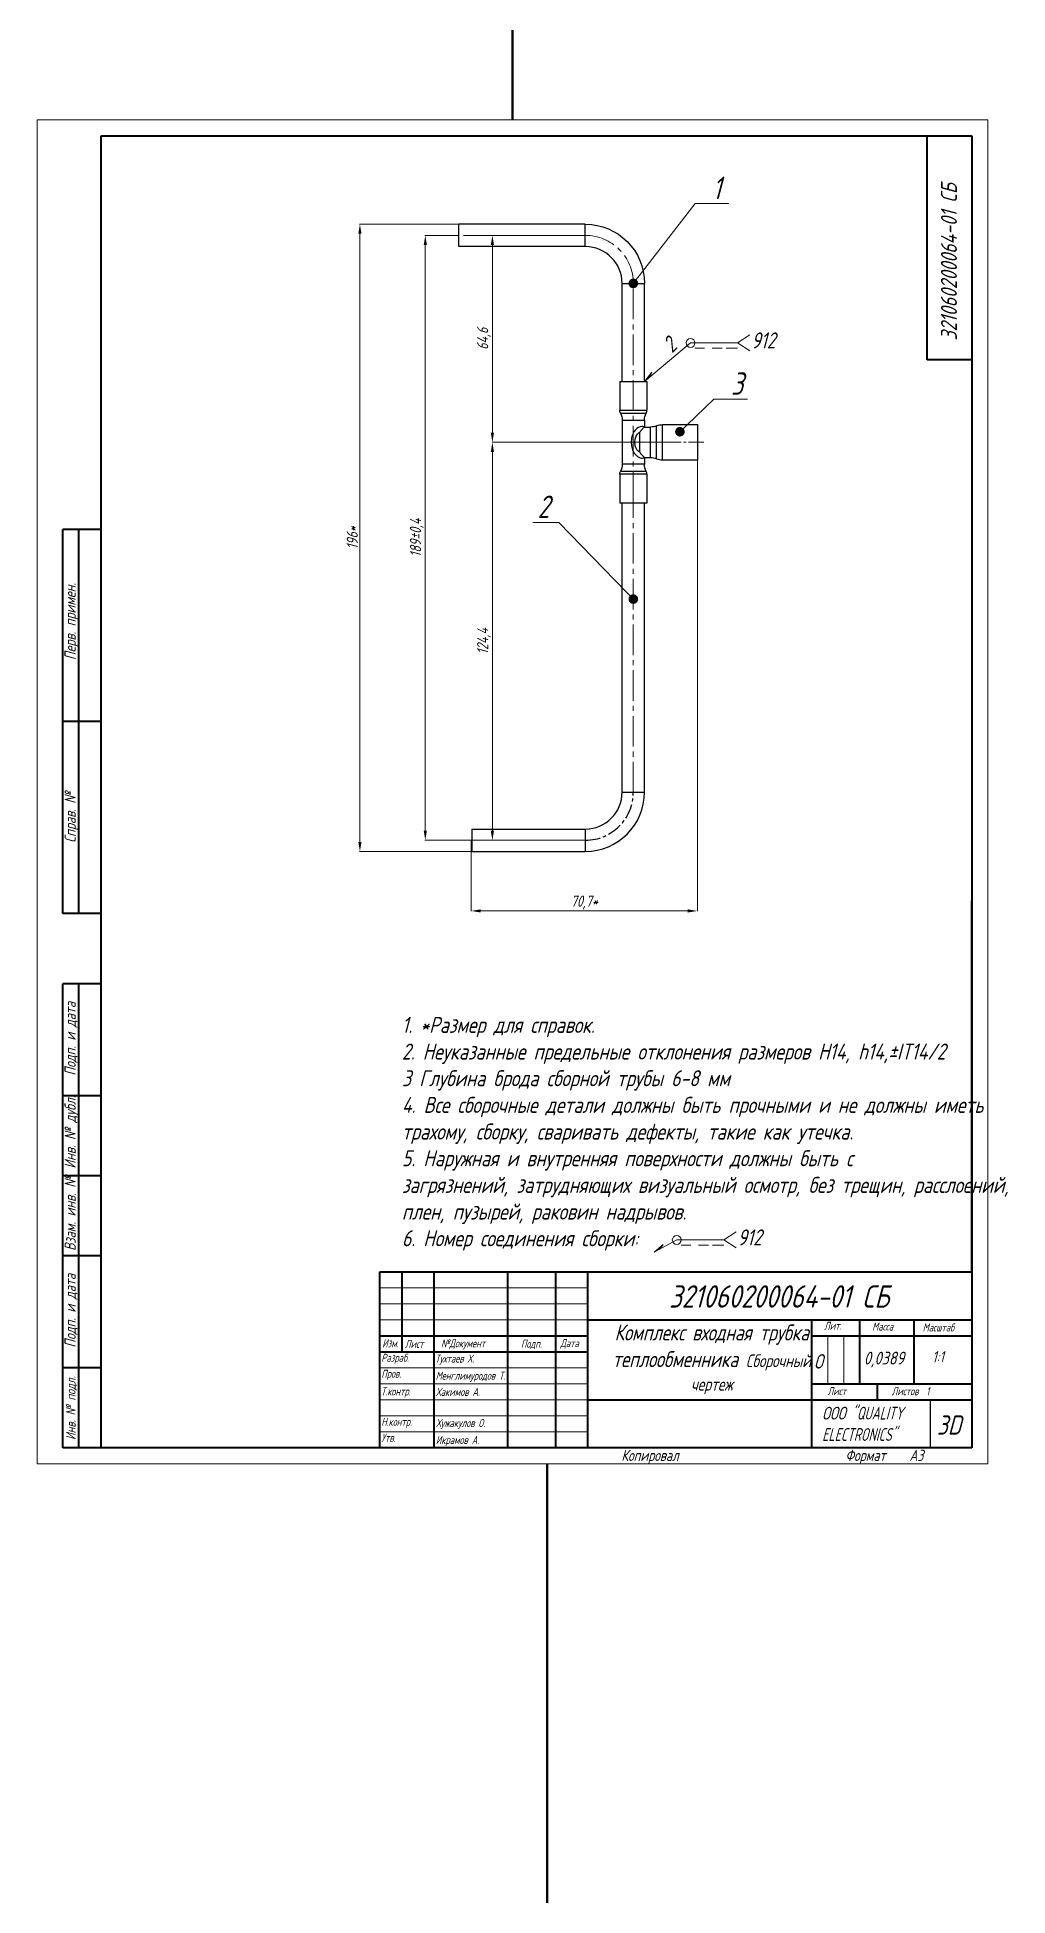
# Model space of a CAD drawing. Header units: millimetres. Extents: x 937859 to 970574, y 987894 to 996517.
# Drawn here: x 943164 to 943468, y 990956 to 991537 of the extents above; entities that cross this region are included whole.
import ezdxf
from ezdxf import colors
from ezdxf.entities.mleader import LeaderData, LeaderLine
from ezdxf.math import Vec2, Vec3

# ---------------------------------------------------------------- set-up
doc = ezdxf.new("R2010")
doc.units = ezdxf.units.MM
doc.header["$LTSCALE"] = 0.5
for name, pattern in [('CENTER', [0.6, 0.375, -0.075, 0.075, -0.075]), ('CENTER2', [28.575, 19.05, -3.175, 3.175, -3.175]), ('K5LT_BASIC', [0]), ('K5LT_THIN', [0])]:
    doc.linetypes.add(name, pattern=pattern)
for name, color, linetype, lineweight in [('MD_Visible', 7, 'Continuous', 25), ('MD_Visible Narrow', 7, 'Continuous', 25), ('MD_Видимые', 7, 'Continuous', 25), ('MD_Видимые тонкие', 7, 'Continuous', 35)]:
    doc.layers.add(name, color=color, linetype=linetype, lineweight=lineweight)
doc.layers.add('Системный слой', color=7, linetype='Continuous')
doc.styles.add('321060200064-01', font='GOST_A.TTF', dxfattribs={"width": 0.96, "oblique": 15, "height": 3.5})
doc.styles.add('A3', font='GOST_A.TTF', dxfattribs={"width": 0.955, "oblique": 15, "height": 2.5})
doc.styles.add('GOST type A', font='GOST_A.TTF', dxfattribs={"oblique": 15, "height": 4})
doc.styles.add('KTEXTSTYLE', font='GOST_A.TTF', dxfattribs={"width": 0.96, "oblique": 15, "height": 8})
doc.styles.add('Shassi 18V1', font='GOST_A.TTF', dxfattribs={"width": 0.955, "oblique": 15, "height": 16})
doc.styles.add('SPRKN023066', font='GOST_A.TTF', dxfattribs={"width": 0.955, "oblique": 15, "height": 12})
doc.styles.get("Standard").update_dxf_attribs({"font": 'GOST_A.TTF', "oblique": 15})
doc.dimstyles.new('321060200064-01', dxfattribs={"dimtxt": 3.5, "dimasz": 3, "dimexe": 0.1, "dimexo": 0, "dimtad": 1, "dimtoh": 1, "dimtxsty": '321060200064-01', "dimcen": 2.5, "dimadec": 0, "dimazin": 0, "dimtfac": 1, "dimtmove": 0, "dimatfit": 3, "dimfxl": 1, "dimlwd": 9, "dimlwe": 9, "dimarcsym": 0})

# ---------------------------------------------------------------- blocks, each defined once
blk = doc.blocks.new('*U685')
at = {"color": 0, "linetype": 'CENTER2', "lineweight": 5, "transparency": 16777216}
blk.add_line((0, -45.19), (0, 45.45), dxfattribs=at)
blk = doc.blocks.new('*U686')
at = {"color": 0, "linetype": 'CENTER2', "lineweight": 5, "transparency": 16777216}
blk.add_line((-17.93, 0), (17.79, 0), dxfattribs=at)
blk = doc.blocks.new('*D693')
at = {"color": 0, "lineweight": 9, "ltscale": 0.5, "transparency": 16777216}
for p, q in [((943296.12, 991474.59), (943285.53, 991474.59)), ((943285.63, 991471.59), (943285.63, 991288.59)), ((943299.94, 991285.59), (943285.53, 991285.59))]:
    blk.add_line(p, q, dxfattribs=at)
at = {"color": 0, "ltscale": 0.5, "transparency": 16777216}
for points in [[(943285.13, 991471.59), (943286.13, 991471.59), (943285.63, 991474.59)], [(943285.13, 991288.59), (943286.13, 991288.59), (943285.63, 991285.59)]]:
    blk.add_solid(points, dxfattribs=at)
at = {"layer": 'Defpoints', "color": 0, "ltscale": 0.5, "transparency": 16777216}
for p in [(943296.12, 991474.59), (943285.63, 991285.59), (943299.94, 991285.59)]:
    blk.add_point(p, dxfattribs=at)
at = {"color": 0, "lineweight": 5, "ltscale": 0.5, "transparency": 16777216, "insert": (943282.99, 991380.09), "char_height": 3.5, "attachment_point": 5, "rotation": 90, "style": '321060200064-01'}
blk.add_mtext('189%%P0,4', dxfattribs=at)
blk = doc.blocks.new('*D694')
at = {"color": 0, "lineweight": 9, "ltscale": 0.5, "transparency": 16777216}
for p, q in [((943335.62, 991474.59), (943306.49, 991474.59)), ((943306.59, 991412.96), (943306.59, 991471.59)), ((943363.31, 991409.96), (943306.49, 991409.96))]:
    blk.add_line(p, q, dxfattribs=at)
at = {"color": 0, "ltscale": 0.5, "transparency": 16777216}
for points in [[(943306.09, 991471.59), (943307.09, 991471.59), (943306.59, 991474.59)], [(943306.09, 991412.96), (943307.09, 991412.96), (943306.59, 991409.96)]]:
    blk.add_solid(points, dxfattribs=at)
at = {"layer": 'Defpoints', "color": 0, "ltscale": 0.5, "transparency": 16777216}
for p in [(943306.59, 991474.59), (943335.62, 991474.59), (943363.31, 991409.96)]:
    blk.add_point(p, dxfattribs=at)
at = {"color": 0, "lineweight": 5, "ltscale": 0.5, "transparency": 16777216, "insert": (943303.95, 991442.28), "char_height": 3.5, "attachment_point": 5, "rotation": 90, "style": '321060200064-01'}
blk.add_mtext('64,6', dxfattribs=at)
blk = doc.blocks.new('*D717')
at = {"color": 0, "lineweight": 9, "ltscale": 0.5, "transparency": 16777216}
for p, q in [((943370.62, 991409.96), (943370.62, 991263.4)), ((943299.94, 991285.59), (943299.94, 991263.4)), ((943302.94, 991263.5), (943367.62, 991263.5))]:
    blk.add_line(p, q, dxfattribs=at)
at = {"color": 0, "ltscale": 0.5, "transparency": 16777216}
for points in [[(943302.94, 991264), (943302.94, 991263), (943299.94, 991263.5)], [(943367.62, 991264), (943367.62, 991263), (943370.62, 991263.5)]]:
    blk.add_solid(points, dxfattribs=at)
at = {"layer": 'Defpoints', "color": 0, "ltscale": 0.5, "transparency": 16777216}
for p in [(943370.62, 991409.96), (943299.94, 991285.59), (943370.62, 991263.5)]:
    blk.add_point(p, dxfattribs=at)
at = {"color": 0, "lineweight": 5, "ltscale": 0.5, "transparency": 16777216, "insert": (943335.28, 991266.14), "char_height": 3.5, "attachment_point": 5, "style": '321060200064-01'}
blk.add_mtext('70,7*', dxfattribs=at)
blk = doc.blocks.new('_Dot')
at = {"color": 0, "linetype": 'ByBlock', "lineweight": -2}
blk.add_line((-0.5, 0), (-1, 0), dxfattribs=at)
at = {"color": 0, "linetype": 'ByBlock', "const_width": 0.5}
blk.add_lwpolyline([(-0.25, 0, 1), (0.25, 0, 1)], format="xyb", close=True, dxfattribs=at)
blk = doc.blocks.new('*D718')
at = {"color": 0, "lineweight": 9, "ltscale": 0.5, "transparency": 16777216}
for p, q in [((943359.78, 991409.96), (943306.49, 991409.96)), ((943306.59, 991406.96), (943306.59, 991288.59)), ((943335.62, 991285.59), (943306.49, 991285.59))]:
    blk.add_line(p, q, dxfattribs=at)
at = {"color": 0, "ltscale": 0.5, "transparency": 16777216}
for points in [[(943306.09, 991406.96), (943307.09, 991406.96), (943306.59, 991409.96)], [(943306.09, 991288.59), (943307.09, 991288.59), (943306.59, 991285.59)]]:
    blk.add_solid(points, dxfattribs=at)
at = {"layer": 'Defpoints', "color": 0, "ltscale": 0.5, "transparency": 16777216}
for p in [(943359.78, 991409.96), (943306.59, 991285.59), (943335.62, 991285.59)]:
    blk.add_point(p, dxfattribs=at)
at = {"color": 0, "lineweight": 5, "ltscale": 0.5, "transparency": 16777216, "insert": (943303.95, 991347.78), "char_height": 3.5, "attachment_point": 5, "rotation": 90, "style": '321060200064-01'}
blk.add_mtext('124,4', dxfattribs=at)
blk = doc.blocks.new('*D728')
at = {"color": 0, "lineweight": 9, "ltscale": 0.5, "transparency": 16777216}
for p, q in [((943296.12, 991478.09), (943265.1, 991478.09)), ((943265.2, 991475.09), (943265.2, 991285.09)), ((943300.12, 991282.09), (943265.1, 991282.09))]:
    blk.add_line(p, q, dxfattribs=at)
at = {"color": 0, "ltscale": 0.5, "transparency": 16777216}
for points in [[(943264.7, 991475.09), (943265.7, 991475.09), (943265.2, 991478.09)], [(943264.7, 991285.09), (943265.7, 991285.09), (943265.2, 991282.09)]]:
    blk.add_solid(points, dxfattribs=at)
at = {"layer": 'Defpoints', "color": 0, "ltscale": 0.5, "transparency": 16777216}
for p in [(943296.12, 991478.09), (943265.2, 991282.09), (943300.12, 991282.09)]:
    blk.add_point(p, dxfattribs=at)
at = {"color": 0, "lineweight": 5, "ltscale": 0.5, "transparency": 16777216, "insert": (943262.82, 991380.09), "char_height": 3.5, "attachment_point": 5, "rotation": 90, "style": '321060200064-01'}
blk.add_mtext('196*', dxfattribs=at)

msp = doc.modelspace()

# ---------------------------------------------------------------- hatches: boundary and pattern name
at = {"lineweight": 5, "ltscale": 0.5}
h = msp.add_hatch(color=256, dxfattribs=at)
h.dxf.hatch_style = 1
h.paths.add_polyline_path([(943356.364, 991431.825), (943354.117, 991428.959), (943355.752, 991430.331)])
h = msp.add_hatch(color=256, dxfattribs=at)
h.dxf.hatch_style = 1
h.paths.add_polyline_path([(943359.916, 991159.214), (943357.149, 991156.846), (943359.022, 991157.869)])

# ---------------------------------------------------------------- linework, layer by layer
at = {"color": 3, "lineweight": 90}
msp.add_line((943312.879, 992509.727), (943312.879, 991510.675), dxfattribs=at)
at = {"color": 0, "linetype": 'K5LT_THIN', "lineweight": 18}
for p, q in [((943164.379, 991090.675), (943164.379, 991510.675)), ((943164.379, 991510.675), (943461.379, 991510.675)), ((943461.379, 991510.675), (943461.379, 991090.675)), ((943271.379, 991145.675), (943336.379, 991145.675)), ((943271.379, 991140.675), (943336.379, 991140.675)), ((943271.379, 991135.675), (943336.379, 991135.675)), ((943411.344, 991115.675), (943411.344, 991130.675)), ((943416.362, 991115.675), (943416.362, 991130.675)), ((943271.379, 991120.675), (943336.379, 991120.675)), ((943271.379, 991115.675), (943336.379, 991115.675)), ((943271.379, 991110.675), (943336.379, 991110.675)), ((943271.379, 991105.675), (943336.379, 991105.675)), ((943271.379, 991100.675), (943336.379, 991100.675)), ((943461.379, 991090.675), (943164.379, 991090.675))]:
    msp.add_line(p, q, dxfattribs=at)
at = {"color": 0, "linetype": 'K5LT_BASIC', "lineweight": 40}
for p, q in [((943184.379, 991095.675), (943184.379, 991505.675)), ((943184.379, 991505.675), (943456.379, 991505.675)), ((943442.379, 991435.675), (943442.379, 991505.675)), ((943456.379, 991505.675), (943456.379, 991095.675)), ((943456.379, 991435.675), (943442.379, 991435.675)), ((943172.379, 991262.675), (943172.379, 991382.675)), ((943184.379, 991382.675), (943172.379, 991382.675)), ((943177.379, 991262.675), (943177.379, 991382.675)), ((943184.379, 991322.675), (943172.379, 991322.675)), ((943184.379, 991262.675), (943172.379, 991262.675)), ((943172.379, 991095.675), (943172.379, 991240.675)), ((943184.379, 991240.675), (943172.379, 991240.675)), ((943177.379, 991095.675), (943177.379, 991240.675)), ((943184.379, 991205.675), (943172.379, 991205.675)), ((943184.379, 991180.675), (943172.379, 991180.675)), ((943184.379, 991155.675), (943172.379, 991155.675)), ((943271.379, 991150.675), (943456.379, 991150.675)), ((943271.379, 991095.675), (943271.379, 991150.675)), ((943278.379, 991125.675), (943278.379, 991150.675)), ((943288.379, 991095.675), (943288.379, 991150.675)), ((943311.379, 991095.675), (943311.379, 991150.675)), ((943326.379, 991095.675), (943326.379, 991150.675)), ((943336.379, 991095.675), (943336.379, 991150.675)), ((943271.379, 991130.675), (943336.379, 991130.675)), ((943336.379, 991135.675), (943456.379, 991135.675)), ((943406.379, 991095.675), (943406.379, 991135.675)), ((943406.379, 991130.675), (943421.379, 991130.675)), ((943421.379, 991115.675), (943421.379, 991135.675)), ((943421.379, 991130.675), (943456.379, 991130.675)), ((943438.379, 991115.675), (943438.379, 991135.675)), ((943271.379, 991125.675), (943336.379, 991125.675)), ((943184.379, 991120.675), (943172.379, 991120.675)), ((943406.379, 991115.675), (943456.379, 991115.675)), ((943426.954, 991110.675), (943426.954, 991115.675)), ((943336.379, 991110.675), (943406.379, 991110.675)), ((943406.379, 991110.675), (943456.379, 991110.675)), ((943184.379, 991095.675), (943172.379, 991095.675)), ((943456.379, 991095.675), (943184.379, 991095.675))]:
    msp.add_line(p, q, dxfattribs=at)
at = {"lineweight": 9, "ltscale": 0.5}
for p, q in [((943369.877, 991439.385), (943372.857, 991439.385)), ((943375.217, 991439.385), (943378.411, 991439.385)), ((943379.627, 991439.385), (943383.155, 991439.385)), ((943365.598, 991159.075), (943368.578, 991159.075)), ((943370.938, 991159.075), (943374.132, 991159.075)), ((943375.348, 991159.075), (943378.876, 991159.075))]:
    msp.add_line(p, q, dxfattribs=at)
at = {"lineweight": 5, "ltscale": 0.5}
for p, q in [((943356.364, 991431.825), (943355.752, 991430.331)), ((943359.916, 991159.214), (943359.022, 991157.869))]:
    msp.add_line(p, q, dxfattribs=at)
at = {"linetype": 'CENTER2', "lineweight": 5, "ltscale": 0.5}
msp.add_line((943372.66, 991409.959), (943348.66, 991409.959), dxfattribs=at)
at = {"color": 0}
msp.add_line((943443.311, 991110.675), (943443.311, 991095.675), dxfattribs=at)
at = {"color": 1, "lineweight": 70}
msp.add_line((943323.711, 991090.675), (943323.711, 990845.268), dxfattribs=at)
at = {"linetype": 'CENTER', "lineweight": 25, "ltscale": 25}
msp.add_arc((943335.617, 991300.594), 15, 270.167725, 0, dxfattribs=at)
at = {"layer": 'MD_Visible', "linetype": 'CENTER2', "lineweight": 9, "extrusion": (0, 1, 0)}
for p, q in [((943335.617, 991474.593), (943291.808, 991474.593)), ((943350.617, 991391.231), (943350.617, 991459.593))]:
    msp.add_line(p, q, dxfattribs=at)
at = {"layer": 'MD_Visible', "extrusion": (0, 1, 0)}
for p, q in [((943296.117, 991471.093), (943296.117, 991478.093)), ((943335.617, 991478.093), (943296.117, 991478.093)), ((943335.617, 991471.093), (943296.117, 991471.093)), ((943347.117, 991428.959), (943347.117, 991459.593)), ((943354.117, 991428.959), (943354.117, 991459.593)), ((943346.367, 991428.959), (943350.617, 991428.959)), ((943346.367, 991428.959), (943346.367, 991419.978)), ((943350.617, 991428.959), (943354.867, 991428.959)), ((943354.867, 991428.959), (943354.867, 991419.978)), ((943347.117, 991416.825), (943347.117, 991403.093)), ((943354.117, 991416.825), (943354.117, 991414.719)), ((943359.783, 991415.469), (943370.617, 991415.469)), ((943370.617, 991415.469), (943370.617, 991404.449)), ((943354.117, 991414.719), (943355.983, 991414.719)), ((943354.117, 991405.199), (943355.983, 991405.199)), ((943354.117, 991405.199), (943354.117, 991403.093)), ((943359.783, 991404.449), (943370.617, 991404.449)), ((943346.367, 991399.941), (943346.367, 991390.959)), ((943354.867, 991399.941), (943354.867, 991390.959)), ((943350.617, 991390.959), (943346.367, 991390.959)), ((943354.867, 991390.959), (943350.617, 991390.959))]:
    msp.add_line(p, q, dxfattribs=at)
at = {"layer": 'MD_Visible', "extrusion": (1.22465e-16, 0, -1)}
for centre, radius, start, end in [((-943335.617, 991459.593), 18.5, 90, 180), ((-943348.367, 991419.978), 2, 333.234499, 0), ((-943342.117, 991416.825), 5, 153.234499, 180), ((-943359.117, 991416.825), 5, 0, 26.765501), ((-943355.983, 991419.719), 5, 247.668355, 270), ((-943359.783, 991410.469), 5, 67.668355, 90), ((-943355.983, 991400.199), 5, 90, 112.331645), ((-943348.367, 991399.941), 2, 0, 26.765501), ((-943342.117, 991403.093), 5, 180, 206.765501), ((-943359.117, 991403.093), 5, 333.234499, 0)]:
    msp.add_arc(centre, radius, start, end, dxfattribs=at)
at = {"layer": 'MD_Visible', "linetype": 'CENTER2', "lineweight": 9, "extrusion": (1.22465e-16, 0, -1)}
msp.add_arc((-943335.617, 991459.593), 15, 90, 180, dxfattribs=at)
at = {"layer": 'MD_Visible'}
for centre, radius, start, end in [((943335.617, 991459.593), 11.5, 0, 90), ((943352.867, 991419.978), 2, 333.234499, 0), ((943359.783, 991409.449), 5, 247.668355, 270), ((943352.867, 991399.941), 2, 0, 26.765501)]:
    msp.add_arc(centre, radius, start, end, dxfattribs=at)
for points in [[(943352.161, 991412.712), (943352.16, 991412.712), (943352.16, 991412.712), (943352.16, 991412.712)], [(943354.079, 991414.691), (943354.104, 991414.709), (943354.117, 991414.719), (943354.117, 991414.719)], [(943353.3, 991405.982), (943353.3, 991405.982), (943353.3, 991405.982), (943353.3, 991405.982)], [(943354.117, 991405.199), (943354.117, 991405.199), (943354.104, 991405.209), (943354.079, 991405.227)]]:
    msp.add_open_spline(points, degree=3, dxfattribs=at)
for points, knots in [([(943354.079, 991414.691), (943354.054, 991414.673), (943354.015, 991414.644), (943353.962, 991414.601), (943353.958, 991414.597), (943353.954, 991414.594), (943353.95, 991414.59), (943353.927, 991414.572), (943353.903, 991414.551), (943353.876, 991414.527), (943353.846, 991414.5), (943353.813, 991414.471), (943353.777, 991414.437), (943353.772, 991414.432), (943353.766, 991414.427), (943353.761, 991414.422), (943353.743, 991414.406), (943353.725, 991414.388), (943353.706, 991414.369), (943353.661, 991414.325), (943353.603, 991414.268), (943353.552, 991414.214), (943353.529, 991414.19), (943353.508, 991414.167), (943353.49, 991414.148), (943353.465, 991414.121), (943353.44, 991414.093), (943353.413, 991414.064), (943353.376, 991414.023), (943353.337, 991413.979), (943353.296, 991413.932), (943353.288, 991413.923), (943353.281, 991413.914), (943353.273, 991413.905), (943353.245, 991413.873), (943353.216, 991413.839), (943353.187, 991413.804), (943353.149, 991413.759), (943353.094, 991413.692), (943353.07, 991413.663), (943353.053, 991413.642), (943353.034, 991413.618), (943353.014, 991413.593), (943352.994, 991413.568), (943352.973, 991413.542), (943352.95, 991413.513), (943352.863, 991413.401), (943352.751, 991413.255), (943352.617, 991413.064)], [0, 0, 0, 0, 0.16858571, 0.16858571, 0.16858571, 0.18165407, 0.18165407, 0.18165407, 0.25, 0.25, 0.25, 0.32676104, 0.32676104, 0.32676104, 0.33760234, 0.33760234, 0.33760234, 0.375, 0.375, 0.375, 0.46201952, 0.46201952, 0.46201952, 0.5, 0.5, 0.5, 0.55218427, 0.55218427, 0.55218427, 0.625, 0.625, 0.625, 0.63888204, 0.63888204, 0.63888204, 0.6875, 0.6875, 0.6875, 0.75, 0.75, 0.75, 0.79425461, 0.79425461, 0.79425461, 0.83657912, 0.83657912, 0.83657912, 1, 1, 1, 1]), ([(943352.617, 991406.854), (943352.727, 991406.698), (943352.823, 991406.569), (943352.905, 991406.464), (943352.946, 991406.411), (943352.983, 991406.364), (943353.017, 991406.322), (943353.05, 991406.28), (943353.064, 991406.262), (943353.107, 991406.21), (943353.278, 991406.002), (943353.407, 991405.857), (943353.549, 991405.708), (943353.832, 991405.412), (943354.009, 991405.279), (943354.079, 991405.227)], [0, 0, 0, 0, 0.125, 0.125, 0.125, 0.1875, 0.1875, 0.1875, 0.25, 0.25, 0.25, 0.5, 0.5, 0.5, 1, 1, 1, 1])]:
    msp.add_open_spline(points, degree=3, knots=knots, dxfattribs=at)
at = {"layer": 'MD_Visible Narrow', "extrusion": (0, 1, 0)}
for p, q in [((943335.617, 991471.093), (943335.617, 991478.093)), ((943347.117, 991459.593), (943354.117, 991459.593)), ((943346.367, 991419.978), (943350.617, 991419.978)), ((943346.581, 991419.077), (943350.617, 991419.077)), ((943347.117, 991416.825), (943350.617, 991416.825)), ((943350.617, 991419.978), (943354.867, 991419.978)), ((943350.617, 991419.077), (943354.653, 991419.077)), ((943350.617, 991416.825), (943354.117, 991416.825)), ((943357.883, 991409.959), (943357.883, 991415.094)), ((943359.783, 991404.449), (943359.783, 991415.469)), ((943352.617, 991406.854), (943352.617, 991413.064)), ((943355.983, 991409.959), (943355.983, 991414.719)), ((943355.983, 991405.199), (943355.983, 991409.959)), ((943357.883, 991404.824), (943357.883, 991409.959)), ((943350.617, 991399.941), (943346.367, 991399.941)), ((943350.617, 991400.841), (943346.581, 991400.841)), ((943350.617, 991403.093), (943347.117, 991403.093)), ((943354.117, 991403.093), (943350.617, 991403.093)), ((943354.653, 991400.841), (943350.617, 991400.841)), ((943354.867, 991399.941), (943350.617, 991399.941))]:
    msp.add_line(p, q, dxfattribs=at)
at = {"layer": 'MD_Visible Narrow'}
for points, knots in [([(943354.079, 991414.691), (943353.948, 991414.807), (943353.461, 991415.04), (943352.764, 991414.817), (943352.14, 991414.617), (943351.359, 991414.09), (943350.802, 991413.198), (943350.737, 991413.094), (943350.676, 991412.986), (943350.617, 991412.873)], [0, 0, 0, 0, 0.5, 0.5, 0.5, 0.94810774, 0.94810774, 0.94810774, 0.99999699, 0.99999699, 0.99999699, 0.99999699]), ([(943350.089, 991411.242), (943350.077, 991411.174), (943350.066, 991411.105), (943349.992, 991410.575), (943349.97, 991410.099), (943350.012, 991409.077), (943350.092, 991408.531), (943350.334, 991407.675), (943350.463, 991407.345), (943350.617, 991407.046)], [0, 0, 0, 0, 0.04785224, 0.04785224, 0.36682251, 0.36682251, 0.73995459, 0.73995459, 0.99999515, 0.99999515, 0.99999515, 0.99999515]), ([(943350.617, 991412.873), (943350.502, 991412.649), (943350.4, 991412.408), (943350.218, 991411.864), (943350.143, 991411.558), (943350.089, 991411.242)], [0.00001572, 0.00001572, 0.00001572, 0.00001572, 0.46808881, 0.46808881, 0.99999722, 0.99999722, 0.99999722, 0.99999722]), ([(943352.617, 991406.854), (943352.506, 991406.925), (943352.396, 991407.004), (943352.288, 991407.092), (943352.079, 991407.261), (943351.881, 991407.464), (943351.712, 991407.709), (943351.549, 991407.946), (943351.414, 991408.222), (943351.317, 991408.533), (943351.205, 991408.89), (943351.142, 991409.294), (943351.124, 991409.71), (943351.109, 991410.065), (943351.126, 991410.426), (943351.177, 991410.766), (943351.184, 991410.817), (943351.193, 991410.868), (943351.202, 991410.918)], [0, 0, 0, 0, 0.1106847, 0.1106847, 0.1106847, 0.3242442, 0.3242442, 0.3242442, 0.5307023, 0.5307023, 0.5307023, 0.7673522, 0.7673522, 0.7673522, 0.9696514, 0.9696514, 0.9696514, 1, 1, 1, 1]), ([(943351.202, 991410.918), (943351.358, 991411.764), (943351.777, 991412.395), (943352.277, 991412.814), (943352.307, 991412.839), (943352.337, 991412.864), (943352.367, 991412.887), (943352.449, 991412.952), (943352.533, 991413.011), (943352.617, 991413.064)], [0, 0, 0, 0, 0.8171105, 0.8171105, 0.8171105, 0.8663157, 0.8663157, 0.8663157, 1, 1, 1, 1]), ([(943350.617, 991407.046), (943350.656, 991406.97), (943350.696, 991406.897), (943350.953, 991406.459), (943351.205, 991406.149), (943351.766, 991405.615), (943352.077, 991405.405), (943352.66, 991405.119), (943352.933, 991405.04), (943353.425, 991404.978), (943353.638, 991405.006), (943353.872, 991405.089), (943353.936, 991405.123), (943354.026, 991405.182), (943354.057, 991405.208), (943354.079, 991405.227)], [0.00000208, 0.00000208, 0.00000208, 0.00000208, 0.03451325, 0.03451325, 0.21198766, 0.21198766, 0.40966095, 0.40966095, 0.60270087, 0.60270087, 0.81270387, 0.81270387, 0.91650754, 0.91650754, 1, 1, 1, 1])]:
    msp.add_open_spline(points, degree=3, knots=knots, dxfattribs=at)
at = {"layer": 'MD_Видимые', "extrusion": (0, 1, 0)}
for p, q in [((943347.117, 991300.594), (943347.117, 991390.959)), ((943354.117, 991300.594), (943354.117, 991390.959)), ((943300.117, 991289.094), (943335.617, 991289.094)), ((943300.117, 991289.094), (943300.117, 991282.094)), ((943300.117, 991282.094), (943335.617, 991282.094))]:
    msp.add_line(p, q, dxfattribs=at)
at = {"layer": 'MD_Видимые', "lineweight": 25}
for radius in [11.5, 18.5]:
    msp.add_arc((943335.617, 991300.594), radius, 270, 0, dxfattribs=at)
at = {"layer": 'MD_Видимые тонкие', "lineweight": 25, "extrusion": (0, 1, 0)}
for p, q in [((943347.117, 991300.594), (943354.117, 991300.594)), ((943335.617, 991289.094), (943335.617, 991282.094))]:
    msp.add_line(p, q, dxfattribs=at)
at = {"layer": 'Системный слой', "color": 0, "linetype": 'K5LT_BASIC', "lineweight": 9}
for p, q in [((943354.117, 991428.959), (943368.483, 991441.009)), ((943368.483, 991441.009), (943383.126, 991441.009)), ((943383.126, 991441.009), (943386.999, 991443.492)), ((943383.126, 991441.009), (943386.999, 991438.527)), ((943354.117, 991428.959), (943356.364, 991431.825)), ((943357.149, 991156.846), (943364.204, 991160.7)), ((943364.204, 991160.7), (943378.847, 991160.7)), ((943378.847, 991160.7), (943382.719, 991163.182)), ((943378.847, 991160.7), (943382.719, 991158.217)), ((943357.149, 991156.846), (943359.916, 991159.214))]:
    msp.add_line(p, q, dxfattribs=at)
at = {"layer": 'Системный слой', "color": 0, "linetype": 'K5LT_BASIC', "lineweight": 60}
for p, q in [((943456.395, 991256.673), (943456.395, 991266.673)), ((943456.395, 991250.673), (943456.395, 991256.673)), ((943456.395, 991174.673), (943456.395, 991250.673)), ((943456.395, 991150.673), (943456.395, 991174.673))]:
    msp.add_line(p, q, dxfattribs=at)
at = {"layer": 'Системный слой', "color": 0, "linetype": 'K5LT_THIN', "lineweight": 40}
msp.add_line((943271.395, 991150.673), (943456.395, 991150.673), dxfattribs=at)
at = {"layer": 'Системный слой', "color": 0, "linetype": 'K5LT_BASIC', "lineweight": 9}
for centre in [(943368.483, 991441.009), (943364.204, 991160.7)]:
    msp.add_circle(centre, 1.4, dxfattribs=at)

# ---------------------------------------------------------------- block references
at = {"linetype": 'CENTER2', "lineweight": 5}
for name, p in [('*U685', (943350.617, 991345.776)), ('*U686', (943317.867, 991285.594))]:
    msp.add_blockref(name, p, dxfattribs=at)

# ---------------------------------------------------------------- texts
at = {"color": 0, "style": 'GOST type A', "oblique": 15}
msp.add_text('0,0389', height=4, dxfattribs=at).set_placement((943422.643, 991121.766))
at = {"color": 0, "attachment_point": 1, "rotation": 90, "style": 'KTEXTSTYLE'}
for s, insert, char_height, width in [('{\\W1;\\C256;321060200064-01 СБ}', (943446.721, 991441.725), 5, 88.11977), ('{\\Q15;\\W0.965;Инв. № подл.}', (943173.381, 991098.188), 3, 36.60354)]:
    msp.add_mtext(s, dxfattribs=dict(at, insert=insert, char_height=char_height, width=width))
at = {"color": 0, "char_height": 2.5, "attachment_point": 1, "rotation": 90, "style": 'KTEXTSTYLE'}
for s, insert in [('\\H3.5;\\W0.965;\\Q15;\\Q15;Перв. примен.', (943172.932, 991341.886)), ('\\H3.5;\\W0.965;\\Q15;\\Q15;Справ. №', (943172.932, 991284.814)), ('\\H3.5;\\W0.965;\\Q15;\\Q15;Подп. и дата', (943172.932, 991212.027)), ('\\H3.5;\\W0.965;\\Q15;\\Q15;Инв. № дубл.', (943172.932, 991182.988)), ('\\H3.5;\\W0.965;\\Q15;\\Q15;Взам. инв. №', (943172.932, 991157.259)), ('\\H3.5;\\W0.965;\\Q15;\\Q15;Подп. и дата', (943172.932, 991127.027))]:
    msp.add_mtext(s, dxfattribs=dict(at, insert=insert))
at = {"color": 0, "attachment_point": 1}
for s, insert, char_height, width, style in [('1. *Размер для справок.^J2. Неуказанные предельные отклонения размеров H14, h14,%%PIT14/2^J3 Глубина брода сборной трубы 6-8 мм^J4. Все сборочные детали должны быть прочными и не должны иметь трахому, сборку, сваривать дефекты, такие как утечка.^J5. Наружная и внутренняя поверхности должны быть с^Jзагрязнений, затрудняющих визуальный осмотр, без трещин, расслоений, плен, пузырей, раковин надрывов.^J6. Номер соединения сборки:', (943278.318, 991230.389), 5, 196.72977, 'GOST type A'), ('{\\W1;\\C256;321060200064-01 СБ}', (943361.773, 991146.531), 7, 99.78371, 'KTEXTSTYLE'), ('\\pxqc;Комплекс входная трубка теплообменника {\\H0.8x;Сборочный чертеж}', (943342.769, 991134.268), 5, 64.67955, 'Shassi 18V1'), ('Лит.', (943410.221, 991135.122), 2.5, 16.34702, 'A3'), ('Масса', (943425.247, 991134.89), 2.5, 14.5306, 'A3'), ('Масштаб', (943441.005, 991134.581), 2.5, 28.84773, 'A3'), ('Разраб.', (943271.879, 991125.122), 2.5, 25.83828, 'A3'), ('Изм.', (943272.176, 991129.628), 2.5, 11.86079, 'A3'), ('Лист', (943279.262, 991129.449), 2.5, 23.29547, 'A3'), ('Тухтаев Х.', (943288.738, 991124.879), 2.5, 28.17434, 'A3'), ('{\\C256;№Документ}', (943290.558, 991129.634), 2.5, 26.36069, 'A3'), ('Пров.', (943271.879, 991120.122), 2.5, 17.91554, 'A3'), ('\\pxt9;Менглимуродов Т.', (943288.879, 991119.522), 2.5, 41.43, 'A3'), ('Т.контр.', (943271.808, 991114.625), 2.5, 27.44207, 'A3'), ('Хакимов А.', (943288.954, 991114.448), 2.5, 24.82022, 'A3'), ('Лист', (943411.308, 991114.687), 2.5, 9.42627, 'A3'), ('\\pxt7;Листов  1', (943431.331, 991114.671), 2.5, 15.96983, 'A3'), ('{\\Q15;\\W0.965;ООО \\W0.837;"QUALITY ELECTRONICS"}', (943409.613, 991108.56), 4, 40.10917, 'KTEXTSTYLE'), ('Н.контр.', (943271.879, 991105.122), 2.5, 23.98241, 'A3'), ('Хужакулов О.', (943288.996, 991104.741), 2.5, 26.83548, 'A3'), ('Утв.', (943271.879, 991100.122), 2.5, 16.70212, 'A3'), ('Икрамов А.', (943288.939, 991099.439), 2.5, 26.83548, 'A3')]:
    msp.add_mtext(s, dxfattribs=dict(at, insert=insert, char_height=char_height, width=width, style=style))
for s, insert, char_height, style in [('Подп.', (943315.524, 991129.5), 2.5, 'A3'), ('Дата', (943327.808, 991129.692), 2.5, 'A3'), ('{\\Q15;\\W0.965;\\C7;1:1}', (943444.022, 991125.957), 3.5, 'KTEXTSTYLE'), ('\\H3.5;\\W0.965;\\Q15;\\Q15;Копировал', (943346.879, 991095.122), 2.5, 'KTEXTSTYLE'), ('\\H3.5;\\W0.965;\\Q15;\\Q15;Формат', (943416.879, 991095.122), 2.5, 'KTEXTSTYLE'), ('\\H3.5;\\W0.965;\\Q15;\\Q15;A3', (943436.879, 991095.122), 2.5, 'KTEXTSTYLE')]:
    msp.add_mtext(s, dxfattribs=dict(at, insert=insert, char_height=char_height, style=style))
at = {"lineweight": 5, "insert": (943407.087, 991124.991), "char_height": 4.5, "width": 3.53983, "attachment_point": 1, "style": '321060200064-01'}
msp.add_mtext('О', dxfattribs=at)
at = {"color": 0, "lineweight": 35, "insert": (943445.443, 991105.86), "char_height": 6, "attachment_point": 1}
msp.add_mtext_dynamic_manual_height_columns('3D', width=12.39236, gutter_width=19.446, heights=[0], dxfattribs=at)
at = {"layer": 'Системный слой', "color": 0, "char_height": 2.5, "attachment_point": 1, "style": 'KTEXTSTYLE'}
for insert in [(943387.496, 991444.292), (943383.217, 991163.982)]:
    msp.add_mtext('\\H3.5;\\W0.965;\\Q15;\\Q15;\\H5.00;912', dxfattribs=dict(at, insert=insert))
at = {"layer": 'Системный слой', "color": 0, "insert": (943359.246, 991441.25), "char_height": 2.5, "attachment_point": 1, "rotation": 43.960295, "style": 'KTEXTSTYLE'}
msp.add_mtext('{\\H2x;\\W0.965;2}', dxfattribs=at)

# ---------------------------------------------------------------- dimensions: what is measured, and where the dimension line sits
at = {"lineweight": 5, "ltscale": 0.5}
for base, p1, p2, text, picture, middle in [((943265.199, 991282.094), (943296.117, 991478.093), (943300.117, 991282.094), '<>*', '*D728', (943262.823, 991380.093)), ((943285.633, 991285.594), (943296.117, 991474.593), (943299.941, 991285.594), '<>%%P0,4', '*D693', (943282.994, 991380.093)), ((943306.591, 991474.593), (943363.309, 991409.959), (943335.617, 991474.593), '64,6', '*D694', (943303.952, 991442.276)), ((943306.591, 991285.594), (943359.783, 991409.959), (943335.617, 991285.594), '124,4', '*D718', (943303.952, 991347.776))]:
    dim = msp.add_linear_dim(base=base, p1=p1, p2=p2, angle=90, text=text, dimstyle='321060200064-01', dxfattribs=at)
    dim.commit()
    dim.dimension.update_dxf_attribs({"geometry": picture, "text_midpoint": middle})
dim = msp.add_linear_dim(base=(943370.617, 991263.504), p1=(943299.941, 991285.594), p2=(943370.617, 991409.959), text='70,7*', dimstyle='321060200064-01', dxfattribs=at)
dim.commit()
dim.dimension.update_dxf_attribs({"geometry": '*D717', "text_midpoint": (943335.279, 991266.143)})

# ---------------------------------------------------------------- leaders
ml = msp.add_multileader_mtext('Standard', dxfattribs=at)
ml.set_content('1', color=256, style='SPRKN023066')
ml.set_leader_properties(lineweight=9)
ml.set_arrow_properties(name='DOT')
ml.build(insert=Vec2(0, 0))
ml.multileader.update_dxf_attribs({"text_left_attachment_type": 6, "text_right_attachment_type": 6, "arrow_head_size": 3})
ctx = ml.context
ctx.base_point, ctx.char_height, ctx.arrow_head_size, ctx.plane_origin = Vec3(943373.322, 991484.536), 7, 3, Vec3(943350.617, 991459.593)
ctx.left_attachment, ctx.right_attachment = 6, 6
notes = []
notes.append((ctx, [(0, (1, 1, 0), (943369.958, 991484.536), (1, 0), 3.363, [(0, [(943350.617, 991459.593)], 0, [])])]))
ctx.mtext.insert, ctx.mtext.flow_direction = Vec3(943375.322, 991492.936), 5
ml = msp.add_multileader_mtext('Standard', dxfattribs=at)
ml.set_content('3', color=256, style='SPRKN023066')
ml.set_leader_properties(lineweight=9)
ml.set_arrow_properties(name='DOT')
ml.build(insert=Vec2(0, 0))
ml.multileader.update_dxf_attribs({"text_left_attachment_type": 6, "text_right_attachment_type": 6, "arrow_head_size": 3})
ctx = ml.context
ctx.base_point, ctx.char_height, ctx.arrow_head_size, ctx.plane_origin = Vec3(943379.129, 991423.388), 7, 3, Vec3(943365.173, 991413.244)
ctx.left_attachment, ctx.right_attachment = 6, 6
notes.append((ctx, [(0, (1, 1, 0), (943375.765, 991423.388), (1, 0), 3.363, [(0, [(943365.173, 991413.244)], 0, [])])]))
ctx.mtext.insert, ctx.mtext.flow_direction = Vec3(943381.129, 991431.788), 5
ml = msp.add_multileader_mtext('Standard', dxfattribs=at)
ml.set_content('2', color=256, style='SPRKN023066')
ml.set_leader_properties(lineweight=9)
ml.set_arrow_properties(name='DOT')
ml.build(insert=Vec2(0, 0))
ml.multileader.update_dxf_attribs({"text_left_attachment_type": 6, "text_right_attachment_type": 6, "arrow_head_size": 3})
ctx = ml.context
ctx.base_point, ctx.char_height, ctx.arrow_head_size, ctx.plane_origin = Vec3(943317.134, 991384.913), 7, 3, Vec3(943350.617, 991360.943)
ctx.left_attachment, ctx.right_attachment, ctx.text_align_type = 6, 6, 2
notes.append((ctx, [(1, (1, 1, 0), (943327.342, 991384.913), (-1, 0), 0.953, [(0, [(943350.617, 991360.943)], 0, [])])]))
ctx.mtext.insert, ctx.mtext.alignment, ctx.mtext.flow_direction = Vec3(943324.39, 991393.313), 3, 5
for ctx, leaders in notes:
    for number, flags, end, landing, length, lines in leaders:
        leader = LeaderData()
        leader.index, (leader.has_last_leader_line, leader.has_dogleg_vector, leader.attachment_direction) = number, flags
        leader.last_leader_point, leader.dogleg_vector, leader.dogleg_length = Vec3(end), Vec3(landing), length
        for number, points, colour, breaks in lines:
            line = LeaderLine()
            line.index, line.vertices, line.color, line.breaks = number, Vec3.list(points), colors.encode_raw_color(colour), breaks
            leader.lines.append(line)
        ctx.leaders.append(leader)

doc.saveas('drawing.dxf')
